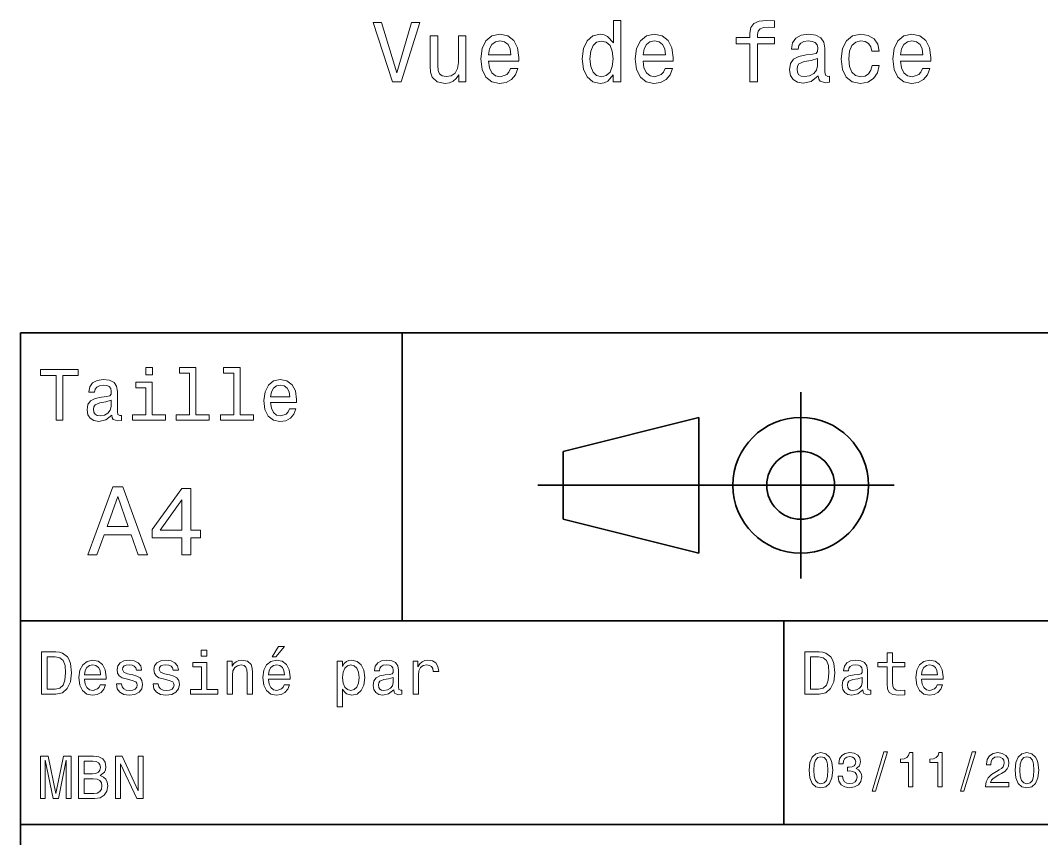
# Model space of a CAD drawing. Extents: x 0 to 297, y 0 to 210.
# Drawn here: x 97 to 157.2, y 40.2 to 88.4 of the extents above; entities that cross this region are included whole.
import ezdxf

# ---------------------------------------------------------------- set-up
doc = ezdxf.new("R2010")
doc.units = 0

msp = doc.modelspace()

# ---------------------------------------------------------------- linework, layer by layer
at = {"color": 7, "lineweight": 35}
for p, q in [((97, 10), (97, 70)), ((97, 70), (287, 70)), ((127.5, 61), (148.5, 61)), ((97, 53), (162, 53)), ((97, 41), (162, 41))]:
    msp.add_line(p, q, dxfattribs=at)
at = {"color": 7, "lineweight": 35, "ltscale": 0.425}
msp.add_line((119.5, 53), (119.5, 70), dxfattribs=at)
at = {"color": 7, "lineweight": 35, "ltscale": 0.275}
msp.add_line((143, 55.5), (143, 66.5), dxfattribs=at)
at = {"color": 7, "lineweight": 35, "ltscale": 0.206155}
for p, q in [((129, 63), (137, 65)), ((137, 57), (129, 59))]:
    msp.add_line(p, q, dxfattribs=at)
at = {"color": 7, "lineweight": 35, "ltscale": 0.2}
msp.add_line((137, 65), (137, 57), dxfattribs=at)
at = {"color": 7, "lineweight": 35, "ltscale": 0.1}
msp.add_line((129, 59), (129, 63), dxfattribs=at)
at = {"color": 7, "lineweight": 35, "ltscale": 0.3}
msp.add_line((142, 41), (142, 53), dxfattribs=at)
at = {"color": 7, "lineweight": 13}
for points in [[(120.061752, 88.295761), (119.184235, 85.315216), (118.281494, 88.295761), (117.802391, 88.295761), (118.932076, 84.790718), (119.436394, 84.790718), (120.540863, 88.295761)], [(131.948639, 85.209305), (131.948639, 84.790718), (132.392441, 84.790718), (132.392441, 88.411758), (131.95369, 88.411758), (131.95369, 87.085388), (131.615784, 87.468674), (131.409012, 87.559448), (131.171982, 87.594749), (130.743317, 87.493889), (130.410461, 87.211464), (130.193604, 86.757576), (130.11795, 86.147346), (130.193604, 85.537117), (130.410461, 85.078178), (130.743317, 84.790718), (131.171982, 84.694901), (131.409012, 84.730202), (131.620834, 84.820976)], [(140.007721, 87.029915), (140.007721, 84.790718), (140.451523, 84.790718), (140.451523, 87.029915), (141.460175, 87.029915), (141.460175, 87.40815), (140.451523, 87.40815), (140.451523, 87.574577), (140.486832, 87.776306), (140.602829, 87.912476), (140.799515, 87.993164), (141.081924, 88.02343), (141.460175, 88.003258), (141.460175, 88.386536), (140.981064, 88.411758), (140.547348, 88.366364), (140.244751, 88.230202), (140.063202, 87.993164), (140.007721, 87.655273), (140.007721, 87.40815), (139.19577, 87.40815), (139.19577, 87.029915)], [(123.264206, 87.498932), (122.820404, 87.498932), (122.820404, 85.935532), (122.769966, 85.572418), (122.623718, 85.310173), (122.396767, 85.148788), (122.09922, 85.098358), (121.86219, 85.138702), (121.710892, 85.259735), (121.625153, 85.466507), (121.60498, 85.759018), (121.60498, 87.498932), (121.161179, 87.498932), (121.161179, 85.718674), (121.176308, 85.360603), (121.272133, 85.063049), (121.564636, 84.790718), (122.033661, 84.694901), (122.28582, 84.730202), (122.502678, 84.820976), (122.689278, 84.977318), (122.840576, 85.204262), (122.840576, 84.790718), (123.264206, 84.790718)], [(124.600662, 86.01622), (126.375877, 86.01622), (126.38092, 86.222992), (126.300224, 86.802963), (126.078323, 87.236687), (125.725296, 87.498932), (125.256279, 87.594749), (124.797348, 87.493889), (124.444321, 87.211464), (124.217377, 86.752533), (124.136681, 86.147346), (124.212334, 85.527031), (124.439278, 85.073135), (124.787262, 84.790718), (125.24115, 84.694901), (125.634521, 84.76046), (125.957291, 84.931931), (126.194321, 85.204262), (126.33049, 85.567375), (125.891724, 85.567375), (125.800949, 85.365646), (125.669823, 85.214348), (125.296623, 85.093315), (125.009163, 85.148788), (124.792305, 85.325302), (124.651093, 85.612762), (124.600662, 86.001091)], [(133.708725, 86.01622), (135.483948, 86.01622), (135.488983, 86.222992), (135.408295, 86.802963), (135.186401, 87.236687), (134.833374, 87.498932), (134.364349, 87.594749), (133.905411, 87.493889), (133.552383, 87.211464), (133.325439, 86.752533), (133.244751, 86.147346), (133.320404, 85.527031), (133.547348, 85.073135), (133.895325, 84.790718), (134.349213, 84.694901), (134.742584, 84.76046), (135.065353, 84.931931), (135.302383, 85.204262), (135.438553, 85.567375), (134.999802, 85.567375), (134.909012, 85.365646), (134.777893, 85.214348), (134.404694, 85.093315), (134.117233, 85.148788), (133.900375, 85.325302), (133.759155, 85.612762), (133.708725, 86.001091)], [(144.037262, 85.143745), (144.037262, 85.128616), (144.062469, 84.957146), (144.138123, 84.836105), (144.455841, 84.740288), (144.702972, 84.780632), (144.702972, 85.123573), (144.597061, 85.108444), (144.455841, 85.174004), (144.430634, 85.375732), (144.430634, 86.777748), (144.370117, 87.135818), (144.193604, 87.387978), (143.885956, 87.539276), (143.45224, 87.594749), (143.02861, 87.534233), (142.715942, 87.362762), (142.519257, 87.095474), (142.45369, 86.742447), (142.45369, 86.712189), (142.852097, 86.712189), (142.887405, 86.924004), (142.998352, 87.075302), (143.179916, 87.166077), (143.437119, 87.201378), (143.684235, 87.176163), (143.860748, 87.100517), (143.96666, 86.969391), (144.001953, 86.787834), (143.981781, 86.576019), (143.901093, 86.470116), (143.699371, 86.419678), (143.321121, 86.379333), (142.887405, 86.288559), (142.579773, 86.127174), (142.398209, 85.875015), (142.342743, 85.501816), (142.393173, 85.168961), (142.5495, 84.921844), (142.801666, 84.765503), (143.149658, 84.71003), (143.618668, 84.815933)], [(147.18927, 86.601234), (147.628036, 86.601234), (147.537262, 87.004692), (147.320404, 87.322418), (146.982498, 87.519104), (146.543747, 87.594749), (146.059601, 87.493889), (145.691437, 87.211464), (145.459442, 86.752533), (145.378754, 86.13726), (145.454407, 85.527031), (145.681351, 85.073135), (146.039429, 84.790718), (146.52861, 84.694901), (146.962326, 84.770546), (147.300232, 84.982361), (147.532211, 85.315216), (147.633087, 85.759018), (147.209442, 85.759018), (147.133804, 85.476601), (146.992584, 85.264778), (146.790863, 85.133659), (146.543747, 85.093315), (146.236115, 85.158875), (146.014206, 85.360603), (145.878036, 85.688416), (145.832642, 86.15239), (145.878036, 86.606277), (146.019241, 86.93409), (146.246185, 87.135818), (146.543747, 87.206421), (146.805984, 87.161034), (147.00267, 87.045044), (147.133804, 86.853401)], [(148.88884, 86.01622), (150.664063, 86.01622), (150.669098, 86.222992), (150.588409, 86.802963), (150.366516, 87.236687), (150.013489, 87.498932), (149.544464, 87.594749), (149.085526, 87.493889), (148.732498, 87.211464), (148.505554, 86.752533), (148.424866, 86.147346), (148.500519, 85.527031), (148.727463, 85.073135), (149.075439, 84.790718), (149.529327, 84.694901), (149.922699, 84.76046), (150.245468, 84.931931), (150.482498, 85.204262), (150.618668, 85.567375), (150.179901, 85.567375), (150.089127, 85.365646), (149.958008, 85.214348), (149.584808, 85.093315), (149.297348, 85.148788), (149.08049, 85.325302), (148.93927, 85.612762), (148.88884, 86.001091)], [(124.600662, 86.38942), (124.656136, 86.737404), (124.792305, 86.994606), (124.999077, 87.150948), (125.271408, 87.206421), (125.538696, 87.150948), (125.745476, 86.994606), (125.871552, 86.737404), (125.916946, 86.38942)], [(131.247635, 87.196335), (131.540146, 87.125732), (131.762039, 86.929047), (131.893173, 86.601234), (131.943604, 86.147346), (131.893173, 85.688416), (131.762039, 85.360603), (131.540146, 85.158875), (131.247635, 85.093315), (130.970261, 85.158875), (130.758438, 85.360603), (130.617233, 85.693459), (130.571838, 86.147346), (130.617233, 86.596191), (130.758438, 86.924004), (130.970261, 87.125732)], [(133.708725, 86.38942), (133.764206, 86.737404), (133.900375, 86.994606), (134.107147, 87.150948), (134.379486, 87.206421), (134.646774, 87.150948), (134.853546, 86.994606), (134.979614, 86.737404), (135.025009, 86.38942)], [(148.88884, 86.38942), (148.944321, 86.737404), (149.08049, 86.994606), (149.287262, 87.150948), (149.559601, 87.206421), (149.826889, 87.150948), (150.033661, 86.994606), (150.159729, 86.737404), (150.205124, 86.38942)], [(143.986832, 85.738846), (143.926315, 85.476601), (143.764923, 85.274864), (143.522858, 85.143745), (143.225296, 85.098358), (143.033661, 85.123573), (142.897491, 85.204262), (142.811752, 85.345474), (142.786545, 85.54216), (142.806717, 85.718674), (142.887405, 85.844749), (143.210175, 85.985962), (143.618668, 86.046478), (143.986832, 86.167519)], [(99.102303, 64.837173), (99.5, 64.837173), (99.5, 67.47406), (100.407784, 67.47406), (100.407784, 67.837173), (98.190201, 67.837173), (98.190201, 67.47406), (99.102303, 67.47406)], [(104.786743, 67.940918), (104.384727, 67.940918), (104.384727, 67.508644), (104.786743, 67.508644)], [(106.969742, 67.621033), (106.969742, 65.157059), (106.187317, 65.157059), (106.187317, 64.837173), (108.128242, 64.837173), (108.128242, 65.157059), (107.350143, 65.157059), (107.350143, 67.940918), (106.373199, 67.940918), (106.373199, 67.621033)], [(109.572044, 67.621033), (109.572044, 65.157059), (108.789627, 65.157059), (108.789627, 64.837173), (110.730545, 64.837173), (110.730545, 65.157059), (109.952454, 65.157059), (109.952454, 67.940918), (108.975502, 67.940918), (108.975502, 67.621033)], [(102.387611, 65.139771), (102.387611, 65.126801), (102.409225, 64.979828), (102.47406, 64.876076), (102.746399, 64.793945), (102.958214, 64.828529), (102.958214, 65.122475), (102.867432, 65.109505), (102.746399, 65.165703), (102.724785, 65.338615), (102.724785, 66.540344), (102.672913, 66.84726), (102.521614, 67.0634), (102.257927, 67.193085), (101.886169, 67.240631), (101.523056, 67.188759), (101.255043, 67.041786), (101.086456, 66.812675), (101.030258, 66.510086), (101.030258, 66.484146), (101.371758, 66.484146), (101.402016, 66.665703), (101.497116, 66.795387), (101.65274, 66.873199), (101.873199, 66.903458), (102.085014, 66.881844), (102.236313, 66.817001), (102.327087, 66.704605), (102.357346, 66.548988), (102.340057, 66.367432), (102.270897, 66.276657), (102.097984, 66.233429), (101.773773, 66.198845), (101.402016, 66.121033), (101.138329, 65.982704), (100.982712, 65.766571), (100.935158, 65.446686), (100.978386, 65.161385), (101.112389, 64.949562), (101.328529, 64.815559), (101.626801, 64.768013), (102.028816, 64.858788)], [(104.773773, 65.157059), (104.773773, 67.080688), (103.796829, 67.080688), (103.796829, 66.756485), (104.393372, 66.756485), (104.393372, 65.157059), (103.615273, 65.157059), (103.615273, 64.837173), (105.560516, 64.837173), (105.560516, 65.157059)], [(111.750717, 65.887604), (113.272339, 65.887604), (113.276657, 66.064842), (113.207497, 66.561958), (113.017288, 66.933716), (112.714699, 67.158501), (112.312683, 67.240631), (111.919312, 67.154175), (111.616714, 66.912102), (111.422188, 66.51873), (111.353027, 66), (111.41787, 65.4683), (111.612396, 65.079247), (111.91066, 64.837173), (112.299713, 64.755043), (112.636887, 64.811234), (112.913544, 64.958214), (113.116714, 65.191643), (113.233429, 65.502876), (112.857346, 65.502876), (112.779541, 65.329971), (112.667145, 65.200287), (112.34726, 65.096542), (112.100868, 65.144089), (111.914986, 65.295387), (111.793945, 65.541786), (111.750717, 65.874634)], [(111.750717, 66.207489), (111.798271, 66.50576), (111.914986, 66.726219), (112.092216, 66.860229), (112.325653, 66.907776), (112.554756, 66.860229), (112.731987, 66.726219), (112.840057, 66.50576), (112.878967, 66.207489)], [(102.344383, 65.649857), (102.292511, 65.425072), (102.154182, 65.252159), (101.946686, 65.139771), (101.691643, 65.100861), (101.527374, 65.122475), (101.41066, 65.191643), (101.337173, 65.312675), (101.315559, 65.481262), (101.332855, 65.632561), (101.402016, 65.740631), (101.678673, 65.861671), (102.028816, 65.913544), (102.344383, 66.017288)], [(100.982712, 56.9049), (101.51297, 56.9049), (101.933716, 58.080692), (103.530258, 58.080692), (103.951012, 56.9049), (104.492798, 56.9049), (103.028816, 60.910664), (102.440926, 60.910664)], [(106.521614, 56.9049), (107.040344, 56.9049), (107.040344, 57.896255), (107.610954, 57.896255), (107.610954, 58.357349), (107.040344, 58.357349), (107.040344, 60.818443), (106.515854, 60.818443), (104.763687, 58.403458), (104.763687, 57.896255), (106.521614, 57.896255)], [(102.118156, 58.570606), (102.734871, 60.334293), (103.351585, 58.570606)], [(105.247841, 58.357349), (106.521614, 60.149857), (106.521614, 58.357349)], [(99.080688, 51.190563), (98.248558, 51.190563), (98.248558, 48.690563), (99.080688, 48.690563), (99.473343, 48.769814), (99.765129, 49.011169), (99.945244, 49.40382), (100.010086, 49.940563), (99.952446, 50.488113), (99.880402, 50.70425), (99.779541, 50.877163), (99.487755, 51.111313), (99.296829, 51.168949)], [(107.992798, 51.27702), (107.657784, 51.27702), (107.657784, 50.916786), (107.992798, 50.916786)], [(111.84726, 50.88797), (112.059799, 50.88797), (112.560516, 51.500362), (112.207489, 51.500362)], [(144.080688, 51.190563), (143.248566, 51.190563), (143.248566, 48.690563), (144.080688, 48.690563), (144.473343, 48.769814), (144.765137, 49.011169), (144.945251, 49.40382), (145.010086, 49.940563), (144.952454, 50.488113), (144.880402, 50.70425), (144.779541, 50.877163), (144.487747, 51.111313), (144.296829, 51.168949)], [(99.055473, 50.891571), (99.329254, 50.837536), (99.516571, 50.671829), (99.628242, 50.376442), (99.664268, 49.940563), (99.624641, 49.519093), (99.51297, 49.223705), (99.322044, 49.047192), (99.055473, 48.989555), (98.583572, 48.989555), (98.583572, 50.891571)], [(100.784584, 49.565922), (102.052597, 49.565922), (102.056198, 49.713619), (101.998558, 50.127884), (101.840057, 50.437683), (101.587898, 50.625), (101.252884, 50.693443), (100.925072, 50.621399), (100.672913, 50.41967), (100.510803, 50.091862), (100.453171, 49.659584), (100.507202, 49.216499), (100.669312, 48.892292), (100.91787, 48.690563), (101.242073, 48.62212), (101.523056, 48.668949), (101.753601, 48.791428), (101.922913, 48.98595), (102.020172, 49.245319), (101.706772, 49.245319), (101.64193, 49.101227), (101.548271, 48.993156), (101.2817, 48.9067), (101.07637, 48.946327), (100.921471, 49.072407), (100.820602, 49.27774), (100.784584, 49.555115)], [(103.623199, 49.818085), (103.317001, 49.890129), (103.090057, 49.972984), (103.014412, 50.142292), (103.036026, 50.261169), (103.111671, 50.347622), (103.234146, 50.401657), (103.41066, 50.423271), (103.579971, 50.401657), (103.713257, 50.336815), (103.799713, 50.239555), (103.835732, 50.109871), (104.145531, 50.109871), (104.145531, 50.117077), (104.091499, 50.351227), (103.943802, 50.534943), (103.713257, 50.650219), (103.41066, 50.693443), (103.104469, 50.650219), (102.881126, 50.531342), (102.740631, 50.354828), (102.697403, 50.131485), (102.729828, 49.915348), (102.830688, 49.76405), (102.996399, 49.655983), (103.237755, 49.580334), (103.590775, 49.493877), (103.806915, 49.40382), (103.864555, 49.331772), (103.886169, 49.223705), (103.853745, 49.09042), (103.767288, 48.989555), (103.626801, 48.924713), (103.439484, 48.903099), (103.241356, 48.924713), (103.09726, 49.000362), (103, 49.122841), (102.960373, 49.292149), (102.654175, 49.292149), (102.704613, 49.003963), (102.852303, 48.795029), (103.086456, 48.668949), (103.41066, 48.62212), (103.749283, 48.668949), (103.997841, 48.795029), (104.149139, 48.996758), (104.203171, 49.259727), (104.163544, 49.486671), (104.051872, 49.641571), (103.868156, 49.742435)], [(105.791786, 49.818085), (105.485588, 49.890129), (105.258644, 49.972984), (105.182999, 50.142292), (105.204613, 50.261169), (105.280258, 50.347622), (105.40274, 50.401657), (105.579254, 50.423271), (105.748558, 50.401657), (105.881844, 50.336815), (105.9683, 50.239555), (106.004326, 50.109871), (106.314117, 50.109871), (106.314117, 50.117077), (106.260086, 50.351227), (106.112396, 50.534943), (105.881844, 50.650219), (105.579254, 50.693443), (105.273056, 50.650219), (105.049713, 50.531342), (104.909225, 50.354828), (104.865997, 50.131485), (104.898415, 49.915348), (104.999283, 49.76405), (105.164986, 49.655983), (105.406342, 49.580334), (105.759369, 49.493877), (105.975502, 49.40382), (106.033142, 49.331772), (106.054756, 49.223705), (106.022339, 49.09042), (105.935883, 48.989555), (105.795387, 48.924713), (105.60807, 48.903099), (105.409943, 48.924713), (105.265854, 49.000362), (105.168587, 49.122841), (105.12896, 49.292149), (104.822769, 49.292149), (104.873199, 49.003963), (105.020897, 48.795029), (105.255043, 48.668949), (105.579254, 48.62212), (105.91787, 48.668949), (106.166428, 48.795029), (106.317726, 48.996758), (106.371758, 49.259727), (106.33213, 49.486671), (106.220459, 49.641571), (106.036743, 49.742435)], [(109.181557, 48.690563), (109.498558, 48.690563), (109.498558, 49.807278), (109.530983, 50.063042), (109.635445, 50.250362), (109.797546, 50.365635), (110.013687, 50.408863), (110.1866, 50.372841), (110.29467, 50.275578), (110.348701, 50.113472), (110.366714, 49.897335), (110.366714, 48.690563), (110.683716, 48.690563), (110.683716, 49.962177), (110.669312, 50.217941), (110.604469, 50.430477), (110.39193, 50.625), (110.060516, 50.693443), (109.876801, 50.668228), (109.721901, 50.599785), (109.588615, 50.484512), (109.484146, 50.329613), (109.484146, 50.625), (109.181557, 50.625)], [(111.627518, 49.565922), (112.895531, 49.565922), (112.899132, 49.713619), (112.841499, 50.127884), (112.682999, 50.437683), (112.430832, 50.625), (112.095825, 50.693443), (111.768013, 50.621399), (111.515854, 50.41967), (111.353745, 50.091862), (111.296112, 49.659584), (111.350143, 49.216499), (111.512245, 48.892292), (111.760803, 48.690563), (112.085014, 48.62212), (112.365997, 48.668949), (112.596542, 48.791428), (112.765854, 48.98595), (112.863113, 49.245319), (112.549713, 49.245319), (112.484871, 49.101227), (112.391212, 48.993156), (112.124641, 48.9067), (111.919312, 48.946327), (111.764412, 49.072407), (111.663544, 49.27774), (111.627518, 49.555115)], [(115.986313, 50.326012), (115.986313, 50.625), (115.669312, 50.625), (115.669312, 47.941284), (115.986313, 47.941284), (115.986313, 48.98595), (116.097984, 48.816643), (116.22406, 48.704971), (116.541069, 48.62212), (116.843658, 48.690563), (117.081413, 48.895893), (117.236313, 49.2201), (117.293945, 49.659584), (117.236313, 50.095463), (117.081413, 50.41967), (116.843658, 50.621399), (116.541069, 50.693443), (116.368156, 50.671829), (116.220459, 50.603386), (116.094383, 50.488113)], [(119.005043, 48.942726), (119.005043, 48.931919), (119.023056, 48.809441), (119.077087, 48.722984), (119.304031, 48.654541), (119.480545, 48.683357), (119.480545, 48.928314), (119.4049, 48.917507), (119.304031, 48.96434), (119.286026, 49.108429), (119.286026, 50.109871), (119.242798, 50.365635), (119.116714, 50.54575), (118.896973, 50.65382), (118.587173, 50.693443), (118.284584, 50.650219), (118.061241, 50.52774), (117.920746, 50.336815), (117.873917, 50.084656), (117.873917, 50.063042), (118.158501, 50.063042), (118.183716, 50.21434), (118.26297, 50.322407), (118.392654, 50.387249), (118.57637, 50.412464), (118.752884, 50.394455), (118.878967, 50.34042), (118.954613, 50.246758), (118.979828, 50.117077), (118.965416, 49.965778), (118.907784, 49.890129), (118.763687, 49.854107), (118.493515, 49.825291), (118.183716, 49.760448), (117.963974, 49.645176), (117.834297, 49.465057), (117.79467, 49.19849), (117.830688, 48.960735), (117.942368, 48.784222), (118.122482, 48.67255), (118.37104, 48.632927), (118.706055, 48.708576)], [(120.143372, 48.690563), (120.460373, 48.690563), (120.460373, 49.796471), (120.492798, 50.063042), (120.590057, 50.253963), (120.748558, 50.369236), (120.961098, 50.408863), (121.119598, 50.383648), (121.238472, 50.3116), (121.310516, 50.189121), (121.335739, 50.023415), (121.656342, 50.023415), (121.613113, 50.315205), (121.49424, 50.524136), (121.296112, 50.650219), (121.02594, 50.693443), (120.842224, 50.664627), (120.683716, 50.592579), (120.543228, 50.4701), (120.431557, 50.304398), (120.431557, 50.625), (120.143372, 50.625)], [(144.055481, 50.891571), (144.329254, 50.837536), (144.516571, 50.671829), (144.628235, 50.376442), (144.664261, 49.940563), (144.624634, 49.519093), (144.51297, 49.223705), (144.322052, 49.047192), (144.055481, 48.989555), (143.583572, 48.989555), (143.583572, 50.891571)], [(146.656342, 48.942726), (146.656342, 48.931919), (146.674347, 48.809441), (146.728394, 48.722984), (146.955338, 48.654541), (147.131851, 48.683357), (147.131851, 48.928314), (147.056198, 48.917507), (146.955338, 48.96434), (146.937317, 49.108429), (146.937317, 50.109871), (146.894089, 50.365635), (146.768005, 50.54575), (146.548264, 50.65382), (146.23848, 50.693443), (145.935883, 50.650219), (145.71254, 50.52774), (145.572052, 50.336815), (145.525223, 50.084656), (145.525223, 50.063042), (145.809799, 50.063042), (145.835022, 50.21434), (145.914261, 50.322407), (146.043945, 50.387249), (146.227661, 50.412464), (146.404175, 50.394455), (146.530258, 50.34042), (146.605911, 50.246758), (146.631119, 50.117077), (146.616714, 49.965778), (146.559082, 49.890129), (146.414978, 49.854107), (146.144806, 49.825291), (145.835022, 49.760448), (145.61528, 49.645176), (145.485596, 49.465057), (145.445969, 49.19849), (145.481995, 48.960735), (145.593658, 48.784222), (145.773773, 48.67255), (146.022339, 48.632927), (146.357346, 48.708576)], [(148.100861, 50.289986), (148.100861, 49.320965), (148.122482, 49.007565), (148.223343, 48.791428), (148.425079, 48.665348), (148.767288, 48.62212), (149.141937, 48.640129), (149.141937, 48.913906), (148.868149, 48.892292), (148.619598, 48.921112), (148.486313, 49.011169), (148.42868, 49.162464), (148.417862, 49.375), (148.417862, 50.289986), (149.141937, 50.289986), (149.141937, 50.560158), (148.417862, 50.560158), (148.417862, 51.125721), (148.100861, 51.125721), (148.100861, 50.560158), (147.553314, 50.560158), (147.553314, 50.289986)], [(150.121765, 49.565922), (151.389771, 49.565922), (151.393372, 49.713619), (151.335739, 50.127884), (151.177231, 50.437683), (150.925079, 50.625), (150.590057, 50.693443), (150.262253, 50.621399), (150.010086, 50.41967), (149.847977, 50.091862), (149.790344, 49.659584), (149.844376, 49.216499), (150.006485, 48.892292), (150.255051, 48.690563), (150.579254, 48.62212), (150.860229, 48.668949), (151.090775, 48.791428), (151.260086, 48.98595), (151.357346, 49.245319), (151.043945, 49.245319), (150.979111, 49.101227), (150.885452, 48.993156), (150.618881, 48.9067), (150.413544, 48.946327), (150.258652, 49.072407), (150.157776, 49.27774), (150.121765, 49.555115)], [(100.784584, 49.832493), (100.824211, 50.081055), (100.921471, 50.264771), (101.069168, 50.376442), (101.263687, 50.416069), (101.454613, 50.376442), (101.602303, 50.264771), (101.69236, 50.081055), (101.724785, 49.832493)], [(107.981987, 48.957134), (107.981987, 50.560158), (107.16787, 50.560158), (107.16787, 50.289986), (107.664986, 50.289986), (107.664986, 48.957134), (107.016571, 48.957134), (107.016571, 48.690563), (108.637611, 48.690563), (108.637611, 48.957134)], [(111.627518, 49.832493), (111.667145, 50.081055), (111.764412, 50.264771), (111.912102, 50.376442), (112.106628, 50.416069), (112.297546, 50.376442), (112.445244, 50.264771), (112.535301, 50.081055), (112.567726, 49.832493)], [(116.48703, 48.9067), (116.274498, 48.953533), (116.119598, 49.097622), (116.022339, 49.331772), (115.989914, 49.659584), (116.022339, 49.983791), (116.119598, 50.217941), (116.274498, 50.358429), (116.48703, 50.408863), (116.681557, 50.358429), (116.836456, 50.21434), (116.933716, 49.98019), (116.969742, 49.659584), (116.933716, 49.335377), (116.836456, 49.097622), (116.681557, 48.953533)], [(150.121765, 49.832493), (150.161377, 50.081055), (150.258652, 50.264771), (150.406342, 50.376442), (150.600861, 50.416069), (150.791794, 50.376442), (150.939484, 50.264771), (151.029541, 50.081055), (151.061966, 49.832493)], [(118.969025, 49.367798), (118.925797, 49.180477), (118.810516, 49.036385), (118.637611, 48.942726), (118.425072, 48.910305), (118.288185, 48.928314), (118.190926, 48.98595), (118.129684, 49.086815), (118.111671, 49.227306), (118.126083, 49.353386), (118.183716, 49.443443), (118.414268, 49.544312), (118.706055, 49.587536), (118.969025, 49.673992)], [(146.620316, 49.367798), (146.577087, 49.180477), (146.461823, 49.036385), (146.28891, 48.942726), (146.07637, 48.910305), (145.939484, 48.928314), (145.842224, 48.98595), (145.780975, 49.086815), (145.76297, 49.227306), (145.777374, 49.353386), (145.835022, 49.443443), (146.065567, 49.544312), (146.357346, 49.587536), (146.620316, 49.673992)], [(143.498566, 44.201729), (143.541794, 43.749279), (143.677231, 43.426514), (143.893372, 43.230549), (144.193085, 43.167149), (144.489914, 43.230549), (144.706055, 43.426514), (144.838623, 43.749279), (144.884735, 44.201729), (144.838623, 44.651299), (144.783859, 44.829971), (144.706055, 44.976948), (144.489914, 45.172913), (144.193085, 45.239193), (143.893372, 45.172913), (143.677231, 44.974064), (143.541794, 44.651299)], [(145.201736, 43.853027), (145.201736, 43.832855), (145.247849, 43.556198), (145.383286, 43.348705), (145.596542, 43.216141), (145.878967, 43.167149), (146.17868, 43.216141), (146.403458, 43.342941), (146.547562, 43.54467), (146.599426, 43.804035), (146.57637, 43.974064), (146.51297, 44.112392), (146.409225, 44.219021), (146.270905, 44.296829), (146.458221, 44.45245), (146.524506, 44.700291), (146.481277, 44.925072), (146.357361, 45.0951), (146.155624, 45.201729), (145.878967, 45.239193), (145.619598, 45.193085), (145.420761, 45.066284), (145.291077, 44.864555), (145.247849, 44.596542), (145.247849, 44.57637), (145.504333, 44.57637), (145.52739, 44.760807), (145.60231, 44.893372), (145.723343, 44.974064), (145.893372, 45.002884), (146.043228, 44.979828), (146.15274, 44.919308), (146.219025, 44.821327), (146.244965, 44.688763), (146.219025, 44.54755), (146.149857, 44.45245), (146.028824, 44.394814), (145.864563, 44.377522), (145.752167, 44.380405), (145.752167, 44.15274), (145.893372, 44.158501), (146.074936, 44.132565), (146.210373, 44.0634), (146.291077, 43.951008), (146.319885, 43.804035), (146.288193, 43.63689), (146.20462, 43.51297), (146.072052, 43.435158), (145.896255, 43.409222), (145.714706, 43.438042), (145.582138, 43.524498), (145.498566, 43.662827), (145.466858, 43.853027)], [(147.213257, 42.956772), (147.412109, 42.956772), (148.109512, 45.279541), (147.907791, 45.279541)], [(149.345825, 43.224785), (149.608078, 43.224785), (149.608078, 45.239193), (149.412109, 45.239193), (149.360229, 45.0634), (149.256485, 44.945248), (149.097992, 44.876083), (148.878967, 44.853027), (148.878967, 44.648415), (149.345825, 44.648415)], [(151.080688, 43.224785), (151.342941, 43.224785), (151.342941, 45.239193), (151.146973, 45.239193), (151.095108, 45.0634), (150.991364, 44.945248), (150.832855, 44.876083), (150.613831, 44.853027), (150.613831, 44.648415), (151.080688, 44.648415)], [(152.417877, 42.956772), (152.616714, 42.956772), (153.314133, 45.279541), (153.112396, 45.279541)], [(153.899139, 43.224785), (155.273773, 43.224785), (155.273773, 43.472622), (154.187317, 43.472622), (154.247849, 43.60807), (154.351593, 43.720463), (154.671478, 43.925072), (154.841507, 44.011528), (155.031708, 44.135448), (155.167145, 44.279541), (155.244965, 44.44957), (155.273773, 44.642651), (155.224792, 44.884727), (155.08934, 45.074928), (154.881851, 45.195965), (154.613831, 45.239193), (154.337173, 45.190201), (154.126801, 45.054756), (153.991364, 44.838619), (153.945251, 44.553314), (153.945251, 44.51297), (154.207504, 44.51297), (154.207504, 44.536022), (154.233429, 44.731991), (154.311249, 44.876083), (154.435165, 44.9683), (154.599426, 45), (154.766571, 44.971184), (154.890488, 44.899136), (154.971191, 44.786743), (155, 44.645535), (154.979828, 44.51297), (154.925079, 44.400578), (154.832855, 44.302593), (154.706055, 44.216141), (154.536026, 44.12392), (154.253601, 43.945248), (154.054764, 43.755043), (153.9366, 43.524498), (153.899139, 43.233429)], [(155.642654, 44.201729), (155.685883, 43.749279), (155.821335, 43.426514), (156.037476, 43.230549), (156.337173, 43.167149), (156.634003, 43.230549), (156.850143, 43.426514), (156.982712, 43.749279), (157.028824, 44.201729), (156.982712, 44.651299), (156.927963, 44.829971), (156.850143, 44.976948), (156.634003, 45.172913), (156.337173, 45.239193), (156.037476, 45.172913), (155.821335, 44.974064), (155.685883, 44.651299)], [(98.183716, 42.530979), (98.461098, 42.530979), (98.461098, 44.80043), (98.929398, 42.530979), (99.239197, 42.530979), (99.703888, 44.80043), (99.703888, 42.530979), (99.984871, 42.530979), (99.984871, 45.030979), (99.545387, 45.030979), (99.084297, 42.826366), (98.626801, 45.030979), (98.183716, 45.030979)], [(101.703171, 43.881844), (101.95533, 44.090778), (102.020172, 44.231266), (102.041786, 44.404179), (101.994957, 44.674351), (101.854469, 44.868874), (101.627518, 44.987751), (101.310516, 45.030979), (100.420746, 45.030979), (100.420746, 42.530979), (101.360954, 42.530979), (101.695969, 42.581413), (101.944527, 42.729107), (102.099426, 42.963257), (102.153458, 43.280258), (102.12104, 43.492794), (102.034584, 43.669308), (101.894089, 43.798992)], [(101.242073, 43.993515), (100.752159, 43.993515), (100.752159, 44.731987), (101.270897, 44.731987), (101.465416, 44.710373), (101.602303, 44.645531), (101.685158, 44.533859), (101.713974, 44.368156), (101.681557, 44.20245), (101.5951, 44.087173), (101.447403, 44.015129)], [(102.600143, 42.530979), (102.899139, 42.530979), (102.899139, 44.580692), (103.857346, 42.530979), (104.242798, 42.530979), (104.242798, 45.030979), (103.940201, 45.030979), (103.940201, 42.981266), (102.992798, 45.030979), (102.600143, 45.030979)], [(143.775223, 44.201729), (143.798279, 44.550434), (143.870316, 44.801155), (144, 44.948128), (144.193085, 45), (144.383286, 44.948128), (144.51297, 44.801155), (144.585022, 44.550434), (144.608078, 44.201729), (144.585022, 43.850143), (144.51297, 43.599426), (144.383286, 43.45245), (144.193085, 43.403458), (144, 43.45245), (143.870316, 43.599426), (143.798279, 43.850143)], [(155.919312, 44.201729), (155.942368, 44.550434), (156.01442, 44.801155), (156.144104, 44.948128), (156.337173, 45), (156.527374, 44.948128), (156.657059, 44.801155), (156.729111, 44.550434), (156.752167, 44.201729), (156.729111, 43.850143), (156.657059, 43.599426), (156.527374, 43.45245), (156.337173, 43.403458), (156.144104, 43.45245), (156.01442, 43.599426), (155.942368, 43.850143)], [(101.321327, 42.829971), (100.752159, 42.829971), (100.752159, 43.690922), (101.288902, 43.690922), (101.515854, 43.665707), (101.677956, 43.590057), (101.775215, 43.460373), (101.80764, 43.273052), (101.775215, 43.074928), (101.685158, 42.938038), (101.533859, 42.855186)]]:
    msp.add_lwpolyline(points, close=True, dxfattribs=at)
at = {"color": 7, "lineweight": 35}
for radius in [4, 2]:
    msp.add_circle((143, 61), radius, dxfattribs=at)

doc.saveas('drawing.dxf')
